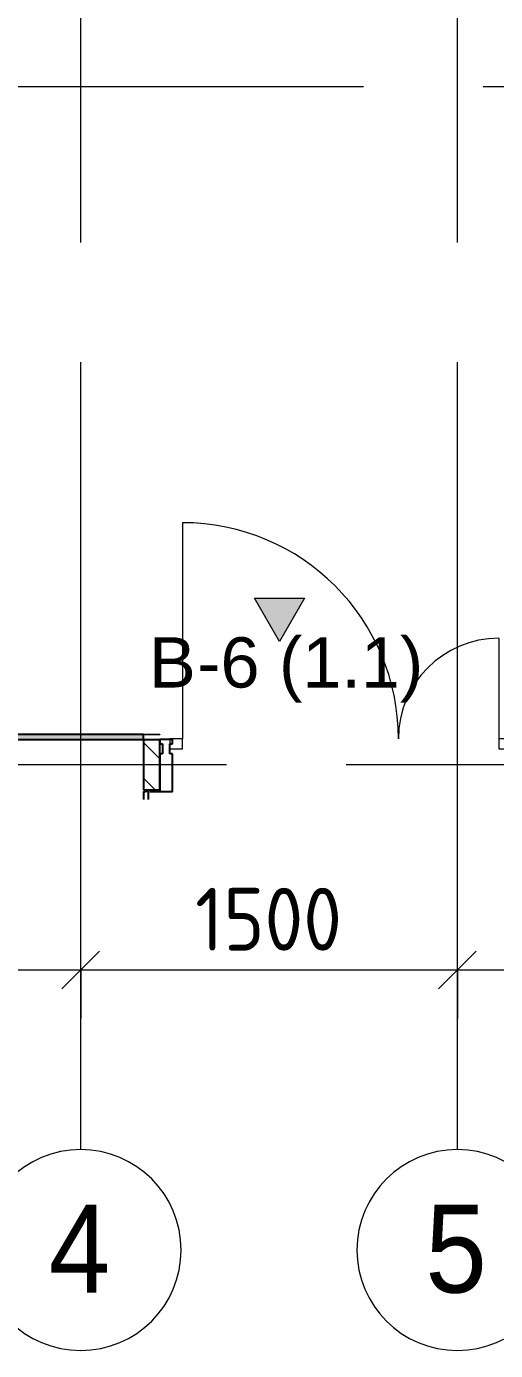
# Model space of a CAD drawing. Header units: millimetres. Extents: x 855 to 103073, y -1987 to 27400.
# Drawn here: x 35091 to 36959, y 5468 to 10738 of the extents above; entities that cross this region are included whole.
import ezdxf

# ---------------------------------------------------------------- set-up
doc = ezdxf.new("R2010")
doc.units = ezdxf.units.MM
doc.linetypes.add('Осевая', pattern=[3175, 635, -476.25, 1587.5, -476.25])
for name, color, linetype, lineweight in [('A-ANNO-DIMS', 7, 'Continuous', 9), ('A-ANNO-DIMS-100', 7, 'Continuous', 9), ('A-DOOR', 7, 'Continuous', 9), ('A-DOOR-4', 7, 'Continuous', 13), ('A-GLAZ-CWMG', 7, 'Continuous', 9), ('A-GLAZ-CWMG-2', 7, 'Continuous', 25), ('G-ANNO-SYMB', 7, 'Continuous', 9), ('I-WALL', 7, 'Continuous', 9), ('Оси', 7, 'Continuous', 9), ('Оси-1', 7, 'Continuous', 20), ('Оси-2', 7, 'Осевая', 9)]:
    doc.layers.add(name, color=color, linetype=linetype, lineweight=lineweight)
doc.layers.add('A-WALL-4', color=7, linetype='Continuous', lineweight=25, true_color=0x3c3c3c)
doc.layers.add('A-WALL-FNSH-2', color=7, linetype='Continuous', lineweight=13, true_color=0x3c3c3c)
doc.styles.add('Arial', font='arial.ttf', dxfattribs={"width": 0.9, "height": 350})
doc.styles.add('Arial_1', font='arial.ttf', dxfattribs={"height": 200})
doc.styles.add('ISOCPEUR_3', font='isocpeur.ttf', dxfattribs={"width": 0.9, "height": 250})
doc.dimstyles.new('ISO-2_5_0_9К_БОЛЬШОЙ_3', dxfattribs={"dimscale": 304.8, "dimtxt": 248.995294, "dimasz": 0.492126, "dimexe": 0.393701, "dimexo": 0.984252, "dimgap": 0, "dimtad": 1, "dimdec": 0, "dimrnd": 10, "dimzin": 0, "dimdsep": 46, "dimtxsty": 'ISOCPEUR_3', "dimblk1": 'OBLIQUE', "dimblk2": 'OBLIQUE', "dimsah": 1, "dimcen": 0.09, "dimdle": 0.393701, "dimazin": 0, "dimtfac": 1, "dimtdec": 4, "dimtix": 1, "dimtmove": 0, "dimatfit": 3, "dimfxl": 1, "dimtvp": 1, "dimtolj": 1, "dimtzin": 0, "dimarcsym": 2})
pattern_1 = [(0, (22797.38, 0), (121.92, 30.48), [10.058, -81.382, 10.058, -81.382, -487.68]), (0, (22797.38, 0), (121.92, 30.48), [-182.88, 10.058, -172.822, 10.058, -81.382, -213.36]), (0, (22797.38, 0), (121.92, 30.48), [-457.2, 10.058, -50.902, 10.058, -142.342]), (120, (22843.1, 15.24), (-87.356454, 90.34582), [10.058, -81.382, 10.058, -81.382, -487.68]), (120, (22843.1, 15.24), (-87.356454, 90.34582), [-182.88, 10.058, -172.822, 10.058, -81.382, -213.36]), (120, (22843.1, 15.24), (-87.356454, 90.34582), [-457.2, 10.058, -50.902, 10.058, -142.342]), (240, (22858.34, 76.2), (-34.563546, -120.82582), [10.058, -81.382, 10.058, -81.382, -487.68]), (240, (22858.34, 76.2), (-34.563546, -120.82582), [-182.88, 10.058, -172.822, 10.058, -81.382, -213.36]), (240, (22858.34, 76.2), (-34.563546, -120.82582), [-457.2, 10.058, -50.902, 10.058, -142.342])]

# ---------------------------------------------------------------- blocks, each defined once
blk = doc.blocks.new('Дверь_Витражная_остекление_ - ВВ-6 остекление-32633143-План разверток пом_ 1_02_ Этаж 1')
at = {"layer": 'A-DOOR'}
for p, q in [((-630, 880), (-630, 20)), ((630, 420), (630, 20))]:
    blk.add_line(p, q, dxfattribs=at)
for centre, radius, start, end in [((-630, 20), 860, 360, 90), ((630, 20), 400, 90, 180)]:
    blk.add_arc(centre, radius, start, end, dxfattribs=at)
at = {"layer": 'A-DOOR-4'}
for p, q in [((-630, 20), (-680, 20)), ((-680, 20), (-680, -20)), ((-630, -20), (-630, 20)), ((680, 20), (630, 20)), ((630, 20), (630, -20)), ((680, -20), (680, 20)), ((-680, -20), (-630, -20)), ((630, -20), (680, -20))]:
    blk.add_line(p, q, dxfattribs=at)
blk = doc.blocks.new('Прямоугольный импост - Импост структурный с накладкой - 190мм-33226183-План разверток пом_ 1_02_ Этаж 1')
at = {"layer": 'A-GLAZ-CWMG-2'}
for p, q in [((0, 190), (-50, 190)), ((-50, 190), (-50, 40)), ((0, 40), (0, 190)), ((-50, 40), (-40, 40)), ((-40, 0), (-50, 0)), ((-50, 0), (-50, -17)), ((-40, 40), (-40, 0)), ((-10, 0), (-10, 40)), ((-10, 40), (0, 40)), ((0, 0), (-10, 0)), ((0, -17), (0, 0)), ((-50, -17), (0, -17))]:
    blk.add_line(p, q, dxfattribs=at)
blk = doc.blocks.new('Ось сетки - D8-29747960-План разверток пом_ 1_02_ Этаж 1')
at = {"layer": 'Оси-1'}
for start, end in [(360, 180), (180, 360)]:
    blk.add_arc((0, 0), 4, start, end, dxfattribs=at)
blk = doc.blocks.new('DIMBLOCK44-План разверток пом_ 1_02_ Этаж 1')
at = {"layer": 'A-ANNO-DIMS-100'}
for p, q in [((30807.4, 6789), (30807.4, 7103)), ((35307.4, 6789), (35307.4, 7103)), ((30807.4, 6983), (35307.4, 6983)), ((30807.4, 6983), (30807.4, 6789)), ((35307.4, 6983), (35307.4, 6789))]:
    blk.add_line(p, q, dxfattribs=at)
at = {"layer": 'A-ANNO-DIMS-100', "lineweight": 20}
for p, q in [((30807.4, 6983), (30882.4, 7058)), ((35307.4, 6983), (35382.4, 7058)), ((30807.4, 6983), (30732.4, 6908)), ((35307.4, 6983), (35232.4, 6908))]:
    blk.add_line(p, q, dxfattribs=at)
at = {"layer": 'A-ANNO-DIMS-100', "color": 0, "insert": (32729.4, 7309.6), "char_height": 250, "width": 787.208, "attachment_point": 1, "line_spacing_factor": 1.149209, "style": 'ISOCPEUR_3'}
blk.add_mtext('4500', dxfattribs=at)
blk = doc.blocks.new('_Oblique')
at = {"color": 0, "linetype": 'ByBlock', "lineweight": -2}
blk.add_line((-0.5, -0.5), (0.5, 0.5), dxfattribs=at)
blk = doc.blocks.new('DIMBLOCK45-План разверток пом_ 1_02_ Этаж 1')
at = {"layer": 'A-ANNO-DIMS-100'}
for p, q in [((35307.4, 6789), (35307.4, 7103)), ((36807.4, 6789), (36807.4, 7103)), ((35307.4, 6983), (36807.4, 6983)), ((35307.4, 6983), (35307.4, 6789)), ((36807.4, 6983), (36807.4, 6789))]:
    blk.add_line(p, q, dxfattribs=at)
at = {"layer": 'A-ANNO-DIMS-100', "lineweight": 20}
for p, q in [((35307.4, 6983), (35382.4, 7058)), ((36807.4, 6983), (36882.4, 7058)), ((35307.4, 6983), (35232.4, 6908)), ((36807.4, 6983), (36732.4, 6908))]:
    blk.add_line(p, q, dxfattribs=at)
at = {"layer": 'A-ANNO-DIMS-100', "color": 0, "insert": (35762.9, 7309.6), "char_height": 250, "width": 706.764, "attachment_point": 1, "line_spacing_factor": 1.149209, "style": 'ISOCPEUR_3'}
blk.add_mtext('1500', dxfattribs=at)
blk = doc.blocks.new('DIMBLOCK46-План разверток пом_ 1_02_ Этаж 1')
at = {"layer": 'A-ANNO-DIMS-100'}
for p, q in [((36807.4, 6789), (36807.4, 7103)), ((39807.4, 6789), (39807.4, 7103)), ((36807.4, 6983), (39807.4, 6983)), ((36807.4, 6983), (36807.4, 6789)), ((39807.4, 6983), (39807.4, 6789))]:
    blk.add_line(p, q, dxfattribs=at)
at = {"layer": 'A-ANNO-DIMS-100', "lineweight": 20}
for p, q in [((36807.4, 6983), (36882.4, 7058)), ((39807.4, 6983), (39882.4, 7058)), ((36807.4, 6983), (36732.4, 6908)), ((39807.4, 6983), (39732.4, 6908))]:
    blk.add_line(p, q, dxfattribs=at)
at = {"layer": 'A-ANNO-DIMS-100', "color": 0, "insert": (37991.3, 7309.6), "char_height": 250, "width": 758.478, "attachment_point": 1, "line_spacing_factor": 1.149209, "style": 'ISOCPEUR_3'}
blk.add_mtext('3000', dxfattribs=at)
blk = doc.blocks.new('Фасад - Марка фасада_Указатель-25386507-План разверток пом_ 1_02_ Этаж 1')
at = {"layer": 'G-ANNO-SYMB'}
blk.add_hatch(color=256, dxfattribs=at).paths.add_polyline_path([(-1, 0), (0, 1.732), (1, 0), (0, 0)])
for p, q in [((0, 1.732), (-1, 0)), ((1, 0), (0, 1.732)), ((-1, 0), (0, 0)), ((0, 0), (1, 0))]:
    blk.add_line(p, q, dxfattribs=at)

msp = doc.modelspace()

# ---------------------------------------------------------------- hatches: boundary and pattern name
at = {"layer": 'I-WALL'}
h = msp.add_hatch(dxfattribs=at)
h.set_pattern_fill('FP_44', color=256, style=0, pattern_type=2)
h.set_pattern_definition(pattern_1)
h.paths.add_polyline_path([(35334.3, 7900), (35557.4, 7900), (35557.4, 7920), (30457.4, 7920), (30457.4, 7900), (34690.5, 7900)])
h = msp.add_hatch(dxfattribs=at)
h.set_pattern_fill('FP_24', color=256, style=0, pattern_type=2)
h.set_pattern_definition([(135, (22797.38, 0), (-70.7107, -70.7107), [])])
h.paths.add_polyline_path([(39197, 7700), (39457.4, 7700), (39457.4, 7900), (38627.4, 7900), (38627.4, 7700), (39007.4, 7700)])
h.paths.add_polyline_path([(35622.4, 7700), (35622.4, 7900), (35557.4, 7900), (35557.4, 7700)])
h.paths.add_polyline_path([(37127.4, 7700), (37527.4, 7700), (37527.4, 7900), (37062.4, 7900), (37062.4, 7700)])
h = msp.add_hatch(dxfattribs=at)
h.set_pattern_fill('FP_44', color=256, style=0, pattern_type=2)
h.set_pattern_definition(pattern_1)
h.paths.add_polyline_path([(35577.4, 7661.6), (35577.4, 7693), (35557.4, 7693), (35557.4, 7661.6)])

# ---------------------------------------------------------------- linework, layer by layer
at = {"layer": 'A-WALL-4'}
for p, q in [((35557.4, 7920), (30457.4, 7920)), ((35557.4, 7900), (35557.4, 7920)), ((30457.4, 7900), (35622.4, 7900)), ((35557.4, 7900), (35557.4, 7700)), ((35622.4, 7700), (35622.4, 7900)), ((35557.4, 7700), (35622.4, 7700)), ((35577.4, 7693), (35557.4, 7693)), ((35557.4, 7693), (35557.4, 7661.6)), ((35577.4, 7661.6), (35577.4, 7693))]:
    msp.add_line(p, q, dxfattribs=at)
at = {"layer": 'A-WALL-FNSH-2'}
for p, q in [((30457.4, 7921), (35622.4, 7921)), ((35557.4, 7920), (35622.4, 7920)), ((35622.4, 7921), (35622.4, 7920)), ((35578.4, 7690), (35577.4, 7690)), ((35578.4, 7661.6), (35578.4, 7690)), ((35622.4, 7693), (35582.4, 7693)), ((35582.4, 7693), (35582.4, 7692)), ((35582.4, 7692), (35622.4, 7692)), ((35622.4, 7692), (35622.4, 7693))]:
    msp.add_line(p, q, dxfattribs=at)
at = {"layer": 'Оси'}
for p, q in [((35307.4, 6267.7), (35307.4, 8767.7)), ((36807.4, 6267.7), (36807.4, 8767.7))]:
    msp.add_line(p, q, dxfattribs=at)
at = {"layer": 'Оси-2'}
for p, q in [((35307.4, 8767.7), (35307.4, 24898.1)), ((36807.4, 8767.7), (36807.4, 24898.1)), ((24209.7, 10500), (40527.4, 10500)), ((23664.7, 7800), (40527.4, 7800))]:
    msp.add_line(p, q, dxfattribs=at)

# ---------------------------------------------------------------- block references
at = {"layer": 'A-DOOR'}
msp.add_blockref('Дверь_Витражная_остекление_ - ВВ-6 остекление-32633143-План разверток пом_ 1_02_ Этаж 1', (36342.4, 7883), dxfattribs=at)
at = {"layer": 'A-GLAZ-CWMG', "rotation": 180}
msp.add_blockref('Прямоугольный импост - Импост структурный с накладкой - 190мм-33226183-План разверток пом_ 1_02_ Этаж 1', (35622.4, 7883), dxfattribs=at)
at = {"layer": 'G-ANNO-SYMB', "extrusion": (0, 0, -1), "xscale": 99.99999999999993, "yscale": 99.99999999999993, "zscale": 99.99999999999993, "rotation": 180}
msp.add_blockref('Фасад - Марка фасада_Указатель-25386507-План разверток пом_ 1_02_ Этаж 1', (-36099.1, 8462.7), dxfattribs=at)
at = {"layer": 'Оси-1', "xscale": 99.99999999999993, "yscale": 99.99999999999993, "zscale": 99.99999999999993}
for p in [(35307.4, 5867.7), (36807.4, 5867.7)]:
    msp.add_blockref('Ось сетки - D8-29747960-План разверток пом_ 1_02_ Этаж 1', p, dxfattribs=at)

# ---------------------------------------------------------------- texts
at = {"layer": 'G-ANNO-SYMB', "char_height": 200, "attachment_point": 1, "style": 'Arial_1'}
for s, insert, width in [('\\fArial|b0|i0|c204|p34|;В', (35579.3, 8306.9), 232.489), ('-6 (1.1)', (35771.1, 8306.9), 1106.329)]:
    msp.add_mtext(s, dxfattribs=dict(at, insert=insert, width=width))
at = {"layer": 'Оси', "char_height": 350, "width": 303.038, "attachment_point": 1, "style": 'Arial'}
for s, insert in [('\\fArial|b0|i0|c204|p34|;\\W.9;4', (35179.9, 6048.3)), ('\\fArial|b0|i0|c204|p34|;\\W.9;5', (36679.9, 6048.3))]:
    msp.add_mtext(s, dxfattribs=dict(at, insert=insert))

# ---------------------------------------------------------------- dimensions: what is measured, and where the dimension line sits
at = {"layer": 'A-ANNO-DIMS'}
for base, p1, p2, override, picture, middle in [((35307.4, 6983), (30807.4, 7089), (35307.4, 7089), {"dimpost": '<>', "dimfxl": 4500}, 'DIMBLOCK44-План разверток пом_ 1_02_ Этаж 1', (33057.4, 7108)), ((36807.4, 6983), (35307.4, 7089), (36807.4, 7089), {"dimpost": '<>', "dimfxl": 1500}, 'DIMBLOCK45-План разверток пом_ 1_02_ Этаж 1', (36057.4, 7108)), ((39807.4, 6983), (36807.4, 7089), (39807.4, 7089), {"dimpost": '<>', "dimfxl": 3000}, 'DIMBLOCK46-План разверток пом_ 1_02_ Этаж 1', (38307.4, 7108))]:
    dim = msp.add_linear_dim(base=base, p1=p1, p2=p2, dimstyle='ISO-2_5_0_9К_БОЛЬШОЙ_3', override=override, dxfattribs=at)
    dim.commit()
    dim.dimension.update_dxf_attribs({"geometry": picture, "text_midpoint": middle})

doc.saveas('drawing.dxf')
